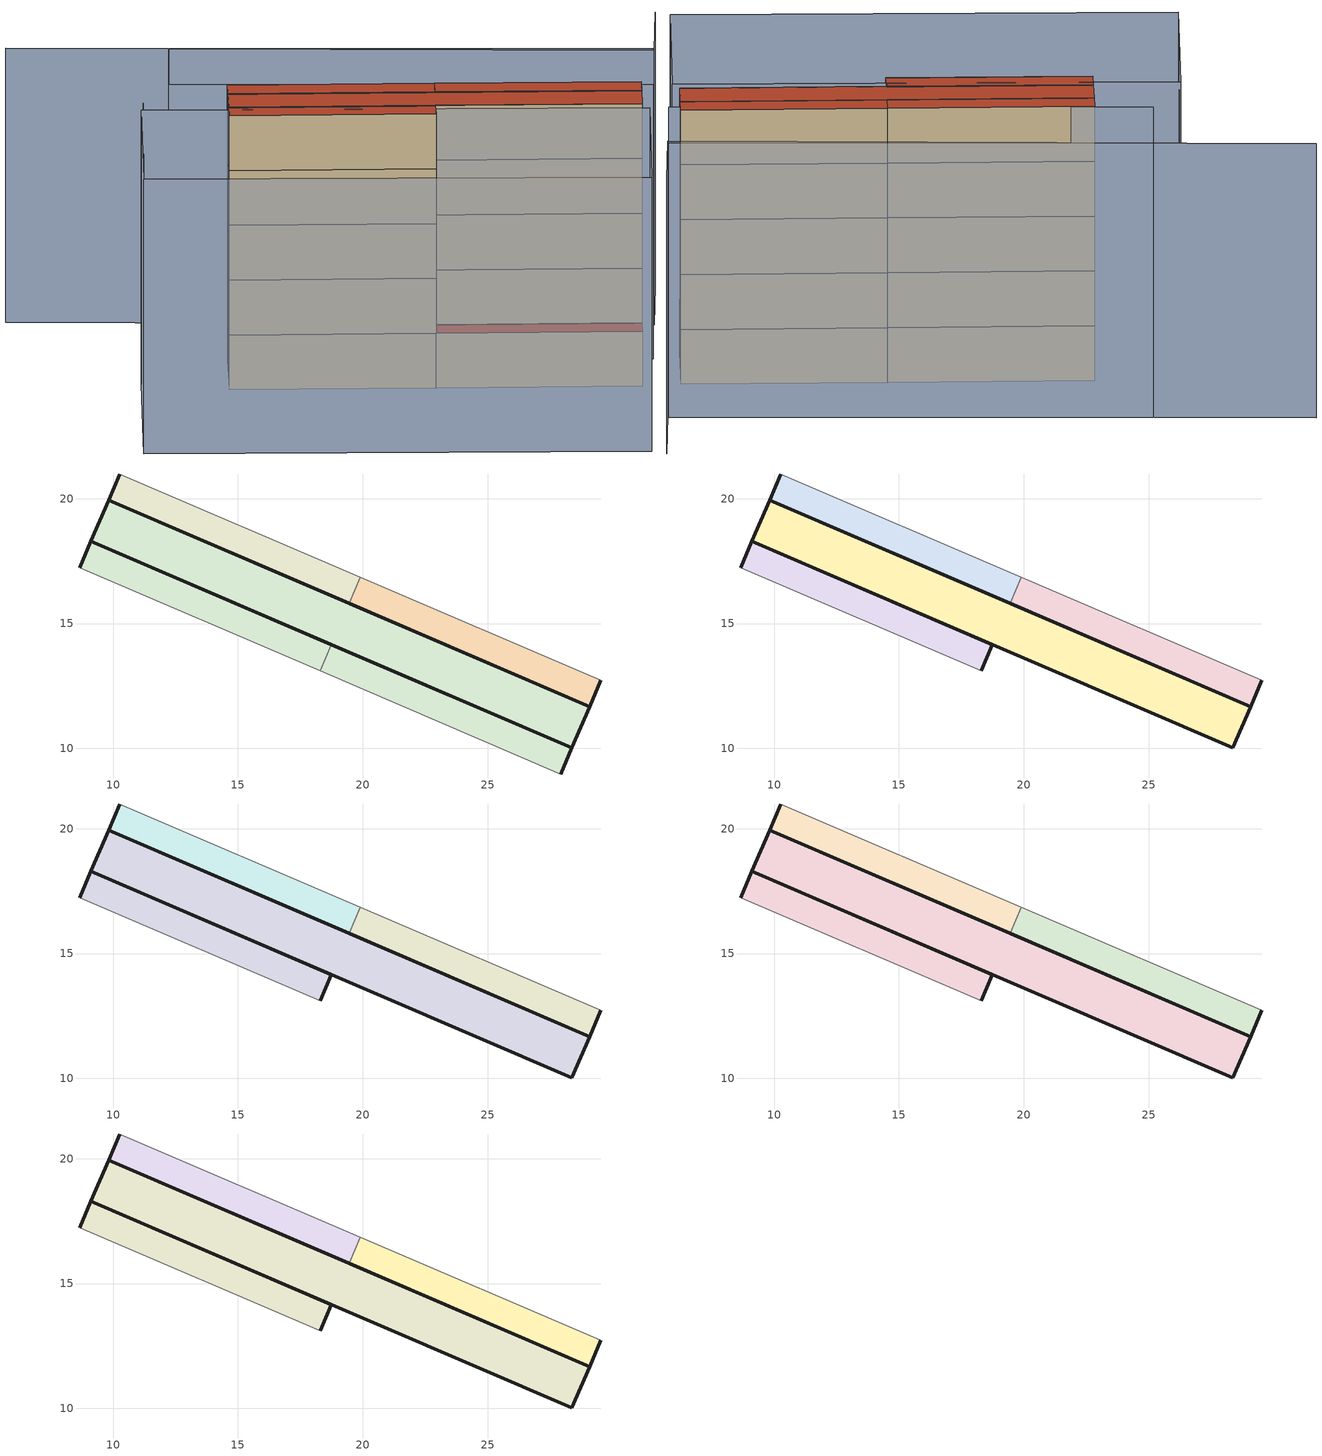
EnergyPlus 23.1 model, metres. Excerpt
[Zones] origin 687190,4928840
bdd8e145594d410b_F0_dwelling_0
 floor ground (EU_floor_Construction): 19.9,16.86 19.45,15.81 9.82,19.95 10.27,20.99 z0
 wall outside (EU_wall_Construction): 10.27,20.99 9.82,19.95 19.45,15.81 z0:3
 wall adiabatic (EU_wall_Construction): 19.9,16.86 10.27,20.99 z0:3
 wall to bdd8e145594d410b_F0_dwelling_1 (EU_wall_Construction): 19.45,15.81 19.9,16.86 z0:3
bdd8e145594d410b_F0_dwelling_1
 floor ground (EU_floor_Construction): 29.54,12.72 29.09,11.67 19.45,15.81 19.9,16.86 z0
 wall outside (EU_wall_Construction): 19.45,15.81 29.09,11.67 29.54,12.72 z0:3
 wall adiabatic (EU_wall_Construction): 29.54,12.72 19.9,16.86 z0:3
bdd8e145594d410b_F0_dwelling_2
 floor ground (EU_floor_Construction): 29.09,11.67 28.38,10.02 18.74,14.16 9.11,18.29 9.82,19.95 z0; 18.74,14.16 18.3,13.11 8.66,17.25 9.11,18.29 z0
 wall outside (EU_wall_Construction): 18.74,14.16 9.11,18.29 8.66,17.25 z0:3
 wall adiabatic (EU_wall_Construction): 8.66,17.25 18.3,13.11 z0:3
 wall to bdd8e145594d410b_F0_dwelling_3 (EU_wall_Construction): 18.3,13.11 18.74,14.16 z0:3
bdd8e145594d410b_F0_dwelling_3
 floor ground (EU_floor_Construction): 28.38,10.02 27.93,8.97 18.3,13.11 18.74,14.16 z0; 29.09,11.67 28.38,10.02 18.74,14.16 9.11,18.29 9.82,19.95 z0
 wall outside (EU_wall_Construction): 27.93,8.97 28.38,10.02 18.74,14.16 z0:3
 wall adiabatic (EU_wall_Construction): 18.3,13.11 27.93,8.97 z0:3
 roof outside (EU_roof_Construction): 29.09,11.67 9.82,19.95 9.11,18.29 18.74,14.16 28.38,10.02 z3; 27.93,8.97 28.38,10.02 18.74,14.16 18.3,13.11 z3
bdd8e145594d410b_F0_circulation
 floor ground (EU_floor_Construction): 29.09,11.67 28.38,10.02 18.74,14.16 9.11,18.29 9.82,19.95 z0; 18.74,14.16 18.3,13.11 8.66,17.25 9.11,18.29 z0; 28.38,10.02 27.93,8.97 18.3,13.11 18.74,14.16 z0
 wall outside (EU_wall_Construction): 28.38,10.02 29.09,11.67 9.82,19.95 9.11,18.29 28.38,10.02 z0:3
 roof outside (EU_floor_Construction): 18.3,13.11 18.74,14.16 11.74,17.16 9.11,18.29 8.66,17.25 z3; 27.93,8.97 28.38,10.02 18.74,14.16 18.3,13.11 z3; 29.09,11.67 9.82,19.95 9.11,18.29 18.74,14.16 24.66,11.62 28.38,10.02 z3
bdd8e145594d410b_F1_dwelling_0
 floor to bdd8e145594d410b_F0_dwelling_0 (EU_floor_Construction): 19.9,16.86 19.45,15.81 9.82,19.95 10.27,20.99 z3
 wall outside (EU_wall_Construction): 10.27,20.99 9.82,19.95 19.45,15.81 z3:6
 wall adiabatic (EU_wall_Construction): 19.9,16.86 10.27,20.99 z3:6
 wall to bdd8e145594d410b_F1_dwelling_1 (EU_wall_Construction): 19.45,15.81 19.9,16.86 z3:6
bdd8e145594d410b_F1_dwelling_1
 floor to bdd8e145594d410b_F0_dwelling_1 (EU_floor_Construction): 29.54,12.72 29.09,11.67 19.45,15.81 19.9,16.86 z3
 wall outside (EU_wall_Construction): 19.45,15.81 29.09,11.67 29.54,12.72 z3:6
 wall adiabatic (EU_wall_Construction): 29.54,12.72 19.9,16.86 z3:6
bdd8e145594d410b_F1_dwelling_2
 floor outside (EU_floor_Construction): 18.74,14.16 18.3,13.11 8.66,17.25 9.11,18.29 z3
 floor to bdd8e145594d410b_F0_dwelling_2 (EU_floor_Construction): 29.09,11.67 28.38,10.02 18.74,14.16 9.11,18.29 9.82,19.95 z3
 wall outside (EU_wall_Construction): 18.3,13.11 18.74,14.16 9.11,18.29 8.66,17.25 z3:6
 wall adiabatic (EU_wall_Construction): 8.66,17.25 18.3,13.11 z3:6
bdd8e145594d410b_F1_circulation
 floor outside (EU_floor_Construction): 29.09,11.67 28.38,10.02 21.82,12.84 18.74,14.16 9.11,18.29 9.82,19.95 z3
 floor to bdd8e145594d410b_F0_dwelling_2 (EU_floor_Construction): 18.74,14.16 18.3,13.11 8.66,17.25 9.11,18.29 z3
 wall outside (EU_wall_Construction): 28.38,10.02 29.09,11.67 9.82,19.95 9.11,18.29 28.38,10.02 z3:6
bdd8e145594d410b_F2_dwelling_0
 floor to bdd8e145594d410b_F1_dwelling_0 (EU_floor_Construction): 19.9,16.86 19.45,15.81 9.82,19.95 10.27,20.99 z6
 wall outside (EU_wall_Construction): 10.27,20.99 9.82,19.95 19.45,15.81 z6:9
 wall adiabatic (EU_wall_Construction): 19.9,16.86 10.27,20.99 z6:9
 wall to bdd8e145594d410b_F2_dwelling_1 (EU_wall_Construction): 19.45,15.81 19.9,16.86 z6:9
bdd8e145594d410b_F2_dwelling_1
 floor to bdd8e145594d410b_F1_dwelling_1 (EU_floor_Construction): 29.54,12.72 29.09,11.67 19.45,15.81 19.9,16.86 z6
 wall outside (EU_wall_Construction): 19.45,15.81 29.09,11.67 29.54,12.72 z6:9
 wall adiabatic (EU_wall_Construction): 29.54,12.72 19.9,16.86 z6:9
bdd8e145594d410b_F2_dwelling_2
 floor outside (EU_floor_Construction): 29.09,11.67 28.38,10.02 18.74,14.16 9.11,18.29 9.82,19.95 z6
 floor to bdd8e145594d410b_F1_dwelling_2 (EU_floor_Construction): 18.74,14.16 18.3,13.11 8.66,17.25 9.11,18.29 z6
 wall outside (EU_wall_Construction): 18.3,13.11 18.74,14.16 9.11,18.29 8.66,17.25 z6:9
 wall adiabatic (EU_wall_Construction): 8.66,17.25 18.3,13.11 z6:9
bdd8e145594d410b_F2_circulation
 floor to bdd8e145594d410b_F1_circulation (EU_floor_Construction): 29.09,11.67 28.38,10.02 18.74,14.16 9.11,18.29 9.82,19.95 z6; 18.74,14.16 18.3,13.11 8.66,17.25 9.11,18.29 11.74,17.16 z6
 wall outside (EU_wall_Construction): 28.38,10.02 29.09,11.67 9.82,19.95 9.11,18.29 28.38,10.02 z6:9
bdd8e145594d410b_F3_dwelling_0
 floor to bdd8e145594d410b_F2_dwelling_0 (EU_floor_Construction): 19.9,16.86 19.45,15.81 9.82,19.95 10.27,20.99 z9
 wall outside (EU_wall_Construction): 10.27,20.99 9.82,19.95 19.45,15.81 z9:12
 wall adiabatic (EU_wall_Construction): 19.9,16.86 10.27,20.99 z9:12
 wall to bdd8e145594d410b_F3_dwelling_1 (EU_wall_Construction): 19.45,15.81 19.9,16.86 z9:12
bdd8e145594d410b_F3_dwelling_1
 floor to bdd8e145594d410b_F2_dwelling_1 (EU_floor_Construction): 29.54,12.72 29.09,11.67 19.45,15.81 19.9,16.86 z9
 wall outside (EU_wall_Construction): 19.45,15.81 29.09,11.67 29.54,12.72 z9:12
 wall adiabatic (EU_wall_Construction): 29.54,12.72 19.9,16.86 z9:12
bdd8e145594d410b_F3_dwelling_2
 floor outside (EU_floor_Construction): 29.09,11.67 28.38,10.02 18.74,14.16 9.11,18.29 9.82,19.95 z9
 floor to bdd8e145594d410b_F2_dwelling_2 (EU_floor_Construction): 18.74,14.16 18.3,13.11 8.66,17.25 9.11,18.29 z9
 wall outside (EU_wall_Construction): 18.3,13.11 18.74,14.16 9.11,18.29 8.66,17.25 z9:12
 wall adiabatic (EU_wall_Construction): 8.66,17.25 18.3,13.11 z9:12
bdd8e145594d410b_F3_circulation
 floor to bdd8e145594d410b_F2_circulation (EU_floor_Construction): 29.09,11.67 28.38,10.02 18.74,14.16 9.11,18.29 9.82,19.95 z9; 18.74,14.16 18.3,13.11 8.66,17.25 9.11,18.29 11.74,17.16 z9
 wall outside (EU_wall_Construction): 28.38,10.02 29.09,11.67 9.82,19.95 9.11,18.29 28.38,10.02 z9:12
bdd8e145594d410b_F4_dwelling_0
 floor to bdd8e145594d410b_F3_dwelling_0 (EU_floor_Construction): 19.9,16.86 19.45,15.81 9.82,19.95 10.27,20.99 z12
 wall outside (EU_wall_Construction): 10.27,20.99 9.82,19.95 19.45,15.81 z12:15
 wall adiabatic (EU_wall_Construction): 19.9,16.86 10.27,20.99 z12:15
 wall to bdd8e145594d410b_F4_dwelling_1 (EU_wall_Construction): 19.45,15.81 19.9,16.86 z12:15
 roof outside (EU_roof_Construction): 19.45,15.81 19.9,16.86 10.27,20.99 9.82,19.95 z15
bdd8e145594d410b_F4_dwelling_1
 floor to bdd8e145594d410b_F3_dwelling_1 (EU_floor_Construction): 29.54,12.72 29.09,11.67 19.45,15.81 19.9,16.86 z12
 wall outside (EU_wall_Construction): 19.45,15.81 29.09,11.67 29.54,12.72 z12:15
 wall adiabatic (EU_wall_Construction): 29.54,12.72 19.9,16.86 z12:15
 roof outside (EU_roof_Construction): 29.09,11.67 29.54,12.72 19.9,16.86 19.45,15.81 z15
bdd8e145594d410b_F4_dwelling_2
 floor outside (EU_floor_Construction): 29.09,11.67 28.38,10.02 18.74,14.16 9.11,18.29 9.82,19.95 z12
 floor to bdd8e145594d410b_F3_dwelling_2 (EU_floor_Construction): 18.74,14.16 18.3,13.11 8.66,17.25 9.11,18.29 z12
 wall outside (EU_wall_Construction): 18.3,13.11 18.74,14.16 9.11,18.29 8.66,17.25 z12:15
 wall adiabatic (EU_wall_Construction): 8.66,17.25 18.3,13.11 z12:15
 roof outside (EU_roof_Construction): 18.74,14.16 18.3,13.11 8.66,17.25 9.11,18.29 z15; 29.09,11.67 28.38,10.02 18.74,14.16 9.11,18.29 9.82,19.95 z15
bdd8e145594d410b_F4_circulation
 floor to bdd8e145594d410b_F3_circulation (EU_floor_Construction): 29.09,11.67 28.38,10.02 18.74,14.16 9.11,18.29 9.82,19.95 z12; 18.74,14.16 18.3,13.11 8.66,17.25 9.11,18.29 11.74,17.16 z12
 wall outside (EU_wall_Construction): 28.38,10.02 29.09,11.67 9.82,19.95 9.11,18.29 28.38,10.02 z12:15
 roof outside (EU_roof_Construction): 18.74,14.16 18.3,13.11 8.66,17.25 9.11,18.29 z15; 29.09,11.67 28.38,10.02 18.74,14.16 9.11,18.29 9.82,19.95 z15
shading: 6.84,23.76 1.2,11.29 / 34.05,20.89 31.89,16.27 / 31.89,16.27 2.15,30.18 / 24.71,0.84 1.16,11.27 / 1.16,11.27 4.94,19.79 / 4.94,19.79 28.48,9.36 / 28.48,9.36 24.71,0.84 / 9.61,26.69 31.93,16.5 / 31.93,16.5 29.93,12.11 / 29.93,12.11 7.61,22.3 / 7.61,22.3 9.61,26.69 z0:15
[Building]
EU S2 Campaign: North Axis=0; Terrain=City; Solar Distribution=FullExterior
[Site:Location]
Bologna: Latitude=44.5; Longitude=11.25; Time Zone=1; Elevation=37
[SizingPeriod:WeatherFileDays]
AnnualSizingPeriod: Begin Month=1; Begin Day of Month=1; End Month=12; End Day of Month=31; Day of Week for Start Day=Monday; Use Weather File Daylight Saving Period=No; Use Weather File Rain and Snow Indicators=No
[MATERIAL]
EU_InternalMass_Material: Roughness=MediumRough; Thickness=0.1; Conductivity=1; Density=1800; Specific Heat=900; Thermal Absorptance=0.9; Solar Absorptance=0.7; Visible Absorptance=0.7
[MATERIAL:NOMASS] Roughness=MediumRough; Thermal Absorptance=0.9; Solar Absorptance=0.7; Visible Absorptance=0.7
Name | Thermal Resistance
EU_wall_NoMass | 0.905828
EU_roof_NoMass | 0.37593
EU_floor_NoMass | 0.67114
[CONSTRUCTION]
EU_wall_Construction: EU_wall_NoMass
EU_roof_Construction: EU_roof_NoMass
EU_floor_Construction: EU_floor_NoMass
EU_InternalMass_Construction: EU_InternalMass_Material
[ZONE] Type=1; Multiplier=1; Ceiling Height=autocalculate; Floor Area=autocalculate; Part of Total Floor Area=Yes
Name | Volume
bdd8e145594d410b_F0_dwelling_0; bdd8e145594d410b_F0_dwelling_1 | 35.8389
bdd8e145594d410b_F1_dwelling_0; bdd8e145594d410b_F2_dwelling_0; bdd8e145594d410b_F3_dwelling_0; bdd8e145594d410b_F4_dwelling_0 | 35.8374
bdd8e145594d410b_F1_dwelling_1; bdd8e145594d410b_F2_dwelling_1; bdd8e145594d410b_F3_dwelling_1; bdd8e145594d410b_F4_dwelling_1 | 35.8381
bdd8e145594d410b_F0_dwelling_2; bdd8e145594d410b_F1_dwelling_2; bdd8e145594d410b_F2_dwelling_2; bdd8e145594d410b_F3_dwelling_2; bdd8e145594d410b_F4_dwelling_2; bdd8e145594d410b_F0_dwelling_3; bdd8e145594d410b_F1_circulation; bdd8e145594d410b_F2_circulation; bdd8e145594d410b_F3_circulation; bdd8e145594d410b_F4_circulation | 149.088
bdd8e145594d410b_F0_circulation | 184.926
[INTERNALMASS] Construction=EU_InternalMass_Construction
Name | Zone or ZoneList | Surface Area
bdd8e145594d410b_F0_dwelling_0_EU_InternalMass | bdd8e145594d410b_F0_dwelling_0 | 11.946
bdd8e145594d410b_F0_dwelling_1_EU_InternalMass | bdd8e145594d410b_F0_dwelling_1 | 11.946
bdd8e145594d410b_F0_dwelling_2_EU_InternalMass | bdd8e145594d410b_F0_dwelling_2 | 11.946
bdd8e145594d410b_F0_dwelling_3_EU_InternalMass | bdd8e145594d410b_F0_dwelling_3 | 11.946
bdd8e145594d410b_F1_dwelling_0_EU_InternalMass | bdd8e145594d410b_F1_dwelling_0 | 11.946
bdd8e145594d410b_F1_dwelling_1_EU_InternalMass | bdd8e145594d410b_F1_dwelling_1 | 11.946
bdd8e145594d410b_F1_dwelling_2_EU_InternalMass | bdd8e145594d410b_F1_dwelling_2 | 23.8919
bdd8e145594d410b_F2_dwelling_0_EU_InternalMass | bdd8e145594d410b_F2_dwelling_0 | 11.946
bdd8e145594d410b_F2_dwelling_1_EU_InternalMass | bdd8e145594d410b_F2_dwelling_1 | 11.946
bdd8e145594d410b_F2_dwelling_2_EU_InternalMass | bdd8e145594d410b_F2_dwelling_2 | 23.8919
bdd8e145594d410b_F3_dwelling_0_EU_InternalMass | bdd8e145594d410b_F3_dwelling_0 | 11.946
bdd8e145594d410b_F3_dwelling_1_EU_InternalMass | bdd8e145594d410b_F3_dwelling_1 | 11.946
bdd8e145594d410b_F3_dwelling_2_EU_InternalMass | bdd8e145594d410b_F3_dwelling_2 | 23.8919
bdd8e145594d410b_F4_dwelling_0_EU_InternalMass | bdd8e145594d410b_F4_dwelling_0 | 11.946
bdd8e145594d410b_F4_dwelling_1_EU_InternalMass | bdd8e145594d410b_F4_dwelling_1 | 11.946
bdd8e145594d410b_F4_dwelling_2_EU_InternalMass | bdd8e145594d410b_F4_dwelling_2 | 23.8919
[OTHEREQUIPMENT] Fuel Type=Electricity; Design Level Calculation Method=Watts/Area; Power per Zone Floor Area=1; Fraction Latent=0; Fraction Radiant=0; Fraction Lost=0; Carbon Dioxide Generation Rate=0; EndUse Subcategory=EU_Step8_InternalGains
Name | Zone or ZoneList or Space or SpaceList | Schedule
EU_Step8_InternalGain_bdd8e145594d410b_F0_dwelling_0_f000 | bdd8e145594d410b_F0_dwelling_0 | EU_Step8_GainSchedule_bdd8e145594d410b_F0_dwelling_0_f000
EU_Step8_InternalGain_bdd8e145594d410b_F0_dwelling_1_f000 | bdd8e145594d410b_F0_dwelling_1 | EU_Step8_GainSchedule_bdd8e145594d410b_F0_dwelling_1_f000
EU_Step8_InternalGain_bdd8e145594d410b_F0_dwelling_2_f000 | bdd8e145594d410b_F0_dwelling_2 | EU_Step8_GainSchedule_bdd8e145594d410b_F0_dwelling_2_f000
EU_Step8_InternalGain_bdd8e145594d410b_F0_dwelling_3_f000 | bdd8e145594d410b_F0_dwelling_3 | EU_Step8_GainSchedule_bdd8e145594d410b_F0_dwelling_3_f000
EU_Step8_InternalGain_bdd8e145594d410b_F1_dwelling_0_f000 | bdd8e145594d410b_F1_dwelling_0 | EU_Step8_GainSchedule_bdd8e145594d410b_F1_dwelling_0_f000
EU_Step8_InternalGain_bdd8e145594d410b_F1_dwelling_1_f000 | bdd8e145594d410b_F1_dwelling_1 | EU_Step8_GainSchedule_bdd8e145594d410b_F1_dwelling_1_f000
EU_Step8_InternalGain_bdd8e145594d410b_F1_dwelling_2_f000 | bdd8e145594d410b_F1_dwelling_2 | EU_Step8_GainSchedule_bdd8e145594d410b_F1_dwelling_2_f000
EU_Step8_InternalGain_bdd8e145594d410b_F2_dwelling_0_f000 | bdd8e145594d410b_F2_dwelling_0 | EU_Step8_GainSchedule_bdd8e145594d410b_F2_dwelling_0_f000
EU_Step8_InternalGain_bdd8e145594d410b_F2_dwelling_1_f000 | bdd8e145594d410b_F2_dwelling_1 | EU_Step8_GainSchedule_bdd8e145594d410b_F2_dwelling_1_f000
EU_Step8_InternalGain_bdd8e145594d410b_F2_dwelling_2_f000 | bdd8e145594d410b_F2_dwelling_2 | EU_Step8_GainSchedule_bdd8e145594d410b_F2_dwelling_2_f000
EU_Step8_InternalGain_bdd8e145594d410b_F3_dwelling_0_f000 | bdd8e145594d410b_F3_dwelling_0 | EU_Step8_GainSchedule_bdd8e145594d410b_F3_dwelling_0_f000
EU_Step8_InternalGain_bdd8e145594d410b_F3_dwelling_1_f000 | bdd8e145594d410b_F3_dwelling_1 | EU_Step8_GainSchedule_bdd8e145594d410b_F3_dwelling_1_f000
EU_Step8_InternalGain_bdd8e145594d410b_F3_dwelling_2_f000 | bdd8e145594d410b_F3_dwelling_2 | EU_Step8_GainSchedule_bdd8e145594d410b_F3_dwelling_2_f000
EU_Step8_InternalGain_bdd8e145594d410b_F4_dwelling_0_f000 | bdd8e145594d410b_F4_dwelling_0 | EU_Step8_GainSchedule_bdd8e145594d410b_F4_dwelling_0_f000
EU_Step8_InternalGain_bdd8e145594d410b_F4_dwelling_1_f000 | bdd8e145594d410b_F4_dwelling_1 | EU_Step8_GainSchedule_bdd8e145594d410b_F4_dwelling_1_f000
EU_Step8_InternalGain_bdd8e145594d410b_F4_dwelling_2_f000 | bdd8e145594d410b_F4_dwelling_2 | EU_Step8_GainSchedule_bdd8e145594d410b_F4_dwelling_2_f000
[ZONEINFILTRATION:DESIGNFLOWRATE] Schedule=EU_AlwaysOn; Design Flow Rate Calculation Method=Flow/Area; Flow Rate per Floor Area=0.0005; Constant Term Coefficient=1; Temperature Term Coefficient=0; Velocity Term Coefficient=0; Velocity Squared Term Coefficient=0
Name | Zone or ZoneList or Space or SpaceList
EU_Circulation_Infiltration_bdd8e145594d410b_F0_circulation | bdd8e145594d410b_F0_circulation
EU_Circulation_Infiltration_bdd8e145594d410b_F1_circulation | bdd8e145594d410b_F1_circulation
EU_Circulation_Infiltration_bdd8e145594d410b_F2_circulation | bdd8e145594d410b_F2_circulation
EU_Circulation_Infiltration_bdd8e145594d410b_F3_circulation | bdd8e145594d410b_F3_circulation
EU_Circulation_Infiltration_bdd8e145594d410b_F4_circulation | bdd8e145594d410b_F4_circulation
[ZONEVENTILATION:DESIGNFLOWRATE] Schedule=EU_AlwaysOn; Design Flow Rate Calculation Method=AirChanges/Hour; Air Changes per Hour=0.73129; Ventilation Type=Natural; Fan Pressure Rise=0; Fan Total Efficiency=1; Constant Term Coefficient=1; Temperature Term Coefficient=0; Velocity Term Coefficient=0; Velocity Squared Term Coefficient=0; Minimum Indoor Temperature=-100; Maximum Indoor Temperature=100; Delta Temperature=-100; Minimum Outdoor Temperature=-100; Maximum Outdoor Temperature=100; Maximum Wind Speed=40
Name | Zone or ZoneList or Space or SpaceList
EU_ConstantAir_bdd8e145594d410b_F0_dwelling_0 | bdd8e145594d410b_F0_dwelling_0
EU_ConstantAir_bdd8e145594d410b_F0_dwelling_1 | bdd8e145594d410b_F0_dwelling_1
EU_ConstantAir_bdd8e145594d410b_F0_dwelling_2 | bdd8e145594d410b_F0_dwelling_2
EU_ConstantAir_bdd8e145594d410b_F0_dwelling_3 | bdd8e145594d410b_F0_dwelling_3
EU_ConstantAir_bdd8e145594d410b_F1_dwelling_0 | bdd8e145594d410b_F1_dwelling_0
EU_ConstantAir_bdd8e145594d410b_F1_dwelling_1 | bdd8e145594d410b_F1_dwelling_1
EU_ConstantAir_bdd8e145594d410b_F1_dwelling_2 | bdd8e145594d410b_F1_dwelling_2
EU_ConstantAir_bdd8e145594d410b_F2_dwelling_0 | bdd8e145594d410b_F2_dwelling_0
EU_ConstantAir_bdd8e145594d410b_F2_dwelling_1 | bdd8e145594d410b_F2_dwelling_1
EU_ConstantAir_bdd8e145594d410b_F2_dwelling_2 | bdd8e145594d410b_F2_dwelling_2
EU_ConstantAir_bdd8e145594d410b_F3_dwelling_0 | bdd8e145594d410b_F3_dwelling_0
EU_ConstantAir_bdd8e145594d410b_F3_dwelling_1 | bdd8e145594d410b_F3_dwelling_1
EU_ConstantAir_bdd8e145594d410b_F3_dwelling_2 | bdd8e145594d410b_F3_dwelling_2
EU_ConstantAir_bdd8e145594d410b_F4_dwelling_0 | bdd8e145594d410b_F4_dwelling_0
EU_ConstantAir_bdd8e145594d410b_F4_dwelling_1 | bdd8e145594d410b_F4_dwelling_1
EU_ConstantAir_bdd8e145594d410b_F4_dwelling_2 | bdd8e145594d410b_F4_dwelling_2
[HVACTEMPLATE:THERMOSTAT] Constant Heating Setpoint=20; Constant Cooling Setpoint=50
EU_HeatOnly_bdd8e145594d410b_F0_dwelling_0; EU_HeatOnly_bdd8e145594d410b_F0_dwelling_1; EU_HeatOnly_bdd8e145594d410b_F0_dwelling_2; EU_HeatOnly_bdd8e145594d410b_F0_dwelling_3; EU_HeatOnly_bdd8e145594d410b_F1_dwelling_0; EU_HeatOnly_bdd8e145594d410b_F1_dwelling_1; EU_HeatOnly_bdd8e145594d410b_F1_dwelling_2; EU_HeatOnly_bdd8e145594d410b_F2_dwelling_0; EU_HeatOnly_bdd8e145594d410b_F2_dwelling_1; EU_HeatOnly_bdd8e145594d410b_F2_dwelling_2; EU_HeatOnly_bdd8e145594d410b_F3_dwelling_0; EU_HeatOnly_bdd8e145594d410b_F3_dwelling_1; EU_HeatOnly_bdd8e145594d410b_F3_dwelling_2; EU_HeatOnly_bdd8e145594d410b_F4_dwelling_0; EU_HeatOnly_bdd8e145594d410b_F4_dwelling_1; EU_HeatOnly_bdd8e145594d410b_F4_dwelling_2
[HVACTEMPLATE:ZONE:IDEALLOADSAIRSYSTEM] System Availability Schedule=EU_AlwaysOn; Maximum Heating Supply Air Temperature=50; Minimum Cooling Supply Air Temperature=13; Maximum Heating Supply Air Humidity Ratio=0.0156; Minimum Cooling Supply Air Humidity Ratio=0.0077; Heating Limit=NoLimit; Cooling Limit=NoLimit; Heating Availability Schedule=EU_AlwaysOn; Cooling Availability Schedule=EU_CoolingOff; Dehumidification Control Type=ConstantSensibleHeatRatio; Cooling Sensible Heat Ratio=0.7; Dehumidification Setpoint=60; Humidification Control Type=None; Humidification Setpoint=30; Outdoor Air Method=None; Outdoor Air Flow Rate per Person=0.00944; Outdoor Air Flow Rate per Zone Floor Area=0; Outdoor Air Flow Rate per Zone=0; Demand Controlled Ventilation Type=None; Outdoor Air Economizer Type=NoEconomizer; Heat Recovery Type=None; Sensible Heat Recovery Effectiveness=0.7; Latent Heat Recovery Effectiveness=0.65
Name | Template Thermostat
bdd8e145594d410b_F0_dwelling_0 | EU_HeatOnly_bdd8e145594d410b_F0_dwelling_0
bdd8e145594d410b_F0_dwelling_1 | EU_HeatOnly_bdd8e145594d410b_F0_dwelling_1
bdd8e145594d410b_F0_dwelling_2 | EU_HeatOnly_bdd8e145594d410b_F0_dwelling_2
bdd8e145594d410b_F0_dwelling_3 | EU_HeatOnly_bdd8e145594d410b_F0_dwelling_3
bdd8e145594d410b_F1_dwelling_0 | EU_HeatOnly_bdd8e145594d410b_F1_dwelling_0
bdd8e145594d410b_F1_dwelling_1 | EU_HeatOnly_bdd8e145594d410b_F1_dwelling_1
bdd8e145594d410b_F1_dwelling_2 | EU_HeatOnly_bdd8e145594d410b_F1_dwelling_2
bdd8e145594d410b_F2_dwelling_0 | EU_HeatOnly_bdd8e145594d410b_F2_dwelling_0
bdd8e145594d410b_F2_dwelling_1 | EU_HeatOnly_bdd8e145594d410b_F2_dwelling_1
bdd8e145594d410b_F2_dwelling_2 | EU_HeatOnly_bdd8e145594d410b_F2_dwelling_2
bdd8e145594d410b_F3_dwelling_0 | EU_HeatOnly_bdd8e145594d410b_F3_dwelling_0
bdd8e145594d410b_F3_dwelling_1 | EU_HeatOnly_bdd8e145594d410b_F3_dwelling_1
bdd8e145594d410b_F3_dwelling_2 | EU_HeatOnly_bdd8e145594d410b_F3_dwelling_2
bdd8e145594d410b_F4_dwelling_0 | EU_HeatOnly_bdd8e145594d410b_F4_dwelling_0
bdd8e145594d410b_F4_dwelling_1 | EU_HeatOnly_bdd8e145594d410b_F4_dwelling_1
bdd8e145594d410b_F4_dwelling_2 | EU_HeatOnly_bdd8e145594d410b_F4_dwelling_2
[SIZING:ZONE] Zone Cooling Design Supply Air Temperature Input Method=SupplyAirTemperature; Zone Cooling Design Supply Air Temperature=13; Zone Heating Design Supply Air Temperature Input Method=SupplyAirTemperature; Zone Heating Design Supply Air Temperature=50; Zone Cooling Design Supply Air Humidity Ratio=0.008; Zone Heating Design Supply Air Humidity Ratio=0.008; Cooling Design Air Flow Method=DesignDay; Cooling Design Air Flow Rate=0; Cooling Minimum Air Flow per Zone Floor Area=0.000762; Cooling Minimum Air Flow=0; Cooling Minimum Air Flow Fraction=0.2; Heating Design Air Flow Method=DesignDay; Heating Design Air Flow Rate=0; Heating Maximum Air Flow per Zone Floor Area=0.002032; Heating Maximum Air Flow=0.141576; Heating Maximum Air Flow Fraction=0.3; Account for Dedicated Outdoor Air System=No; Dedicated Outdoor Air System Control Strategy=NeutralSupplyAir; Dedicated Outdoor Air Low Setpoint Temperature for Design=autosize; Dedicated Outdoor Air High Setpoint Temperature for Design=autosize; Zone Load Sizing Method=Sensible Load Only No Latent Load; Zone Latent Cooling Design Supply Air Humidity Ratio Input Method=HumidityRatioDifference; Zone Cooling Design Supply Air Humidity Ratio Difference=0.005; Zone Latent Heating Design Supply Air Humidity Ratio Input Method=HumidityRatioDifference; Zone Humidification Design Supply Air Humidity Ratio Difference=0.005
bdd8e145594d410b_F0_dwelling_0; bdd8e145594d410b_F0_dwelling_1; bdd8e145594d410b_F0_dwelling_2; bdd8e145594d410b_F0_dwelling_3; bdd8e145594d410b_F1_dwelling_0; bdd8e145594d410b_F1_dwelling_1; bdd8e145594d410b_F1_dwelling_2; bdd8e145594d410b_F2_dwelling_0; bdd8e145594d410b_F2_dwelling_1; bdd8e145594d410b_F2_dwelling_2; bdd8e145594d410b_F3_dwelling_0; bdd8e145594d410b_F3_dwelling_1; bdd8e145594d410b_F3_dwelling_2; bdd8e145594d410b_F4_dwelling_0; bdd8e145594d410b_F4_dwelling_1; bdd8e145594d410b_F4_dwelling_2
[SCHEDULE:CONSTANT]
Name | Hourly Value
EU_AlwaysOn | 1
EU_CoolingOff | 0
[SCHEDULE:FILE] Column Number=1; Rows to Skip at Top=0; Number of Hours of Data=8760; Column Separator=Comma; Interpolate to Timestep=No; Minutes per Item=60; Adjust Schedule for Daylight Savings=Yes
Name | File
EU_Step8_GainSchedule_bdd8e145594d410b_F0_dwelling_0_f000 | ../../schedules/bdd8e145594d410b/bdd8e145594d410b_F0_dwelling_0_f000_gain.csv
EU_Step8_GainSchedule_bdd8e145594d410b_F0_dwelling_1_f000 | ../../schedules/bdd8e145594d410b/bdd8e145594d410b_F0_dwelling_1_f000_gain.csv
EU_Step8_GainSchedule_bdd8e145594d410b_F0_dwelling_2_f000 | ../../schedules/bdd8e145594d410b/bdd8e145594d410b_F0_dwelling_2_f000_gain.csv
EU_Step8_GainSchedule_bdd8e145594d410b_F0_dwelling_3_f000 | ../../schedules/bdd8e145594d410b/bdd8e145594d410b_F0_dwelling_3_f000_gain.csv
EU_Step8_GainSchedule_bdd8e145594d410b_F1_dwelling_0_f000 | ../../schedules/bdd8e145594d410b/bdd8e145594d410b_F1_dwelling_0_f000_gain.csv
EU_Step8_GainSchedule_bdd8e145594d410b_F1_dwelling_1_f000 | ../../schedules/bdd8e145594d410b/bdd8e145594d410b_F1_dwelling_1_f000_gain.csv
EU_Step8_GainSchedule_bdd8e145594d410b_F1_dwelling_2_f000 | ../../schedules/bdd8e145594d410b/bdd8e145594d410b_F1_dwelling_2_f000_gain.csv
EU_Step8_GainSchedule_bdd8e145594d410b_F2_dwelling_0_f000 | ../../schedules/bdd8e145594d410b/bdd8e145594d410b_F2_dwelling_0_f000_gain.csv
EU_Step8_GainSchedule_bdd8e145594d410b_F2_dwelling_1_f000 | ../../schedules/bdd8e145594d410b/bdd8e145594d410b_F2_dwelling_1_f000_gain.csv
EU_Step8_GainSchedule_bdd8e145594d410b_F2_dwelling_2_f000 | ../../schedules/bdd8e145594d410b/bdd8e145594d410b_F2_dwelling_2_f000_gain.csv
EU_Step8_GainSchedule_bdd8e145594d410b_F3_dwelling_0_f000 | ../../schedules/bdd8e145594d410b/bdd8e145594d410b_F3_dwelling_0_f000_gain.csv
EU_Step8_GainSchedule_bdd8e145594d410b_F3_dwelling_1_f000 | ../../schedules/bdd8e145594d410b/bdd8e145594d410b_F3_dwelling_1_f000_gain.csv
EU_Step8_GainSchedule_bdd8e145594d410b_F3_dwelling_2_f000 | ../../schedules/bdd8e145594d410b/bdd8e145594d410b_F3_dwelling_2_f000_gain.csv
EU_Step8_GainSchedule_bdd8e145594d410b_F4_dwelling_0_f000 | ../../schedules/bdd8e145594d410b/bdd8e145594d410b_F4_dwelling_0_f000_gain.csv
EU_Step8_GainSchedule_bdd8e145594d410b_F4_dwelling_1_f000 | ../../schedules/bdd8e145594d410b/bdd8e145594d410b_F4_dwelling_1_f000_gain.csv
EU_Step8_GainSchedule_bdd8e145594d410b_F4_dwelling_2_f000 | ../../schedules/bdd8e145594d410b/bdd8e145594d410b_F4_dwelling_2_f000_gain.csv
